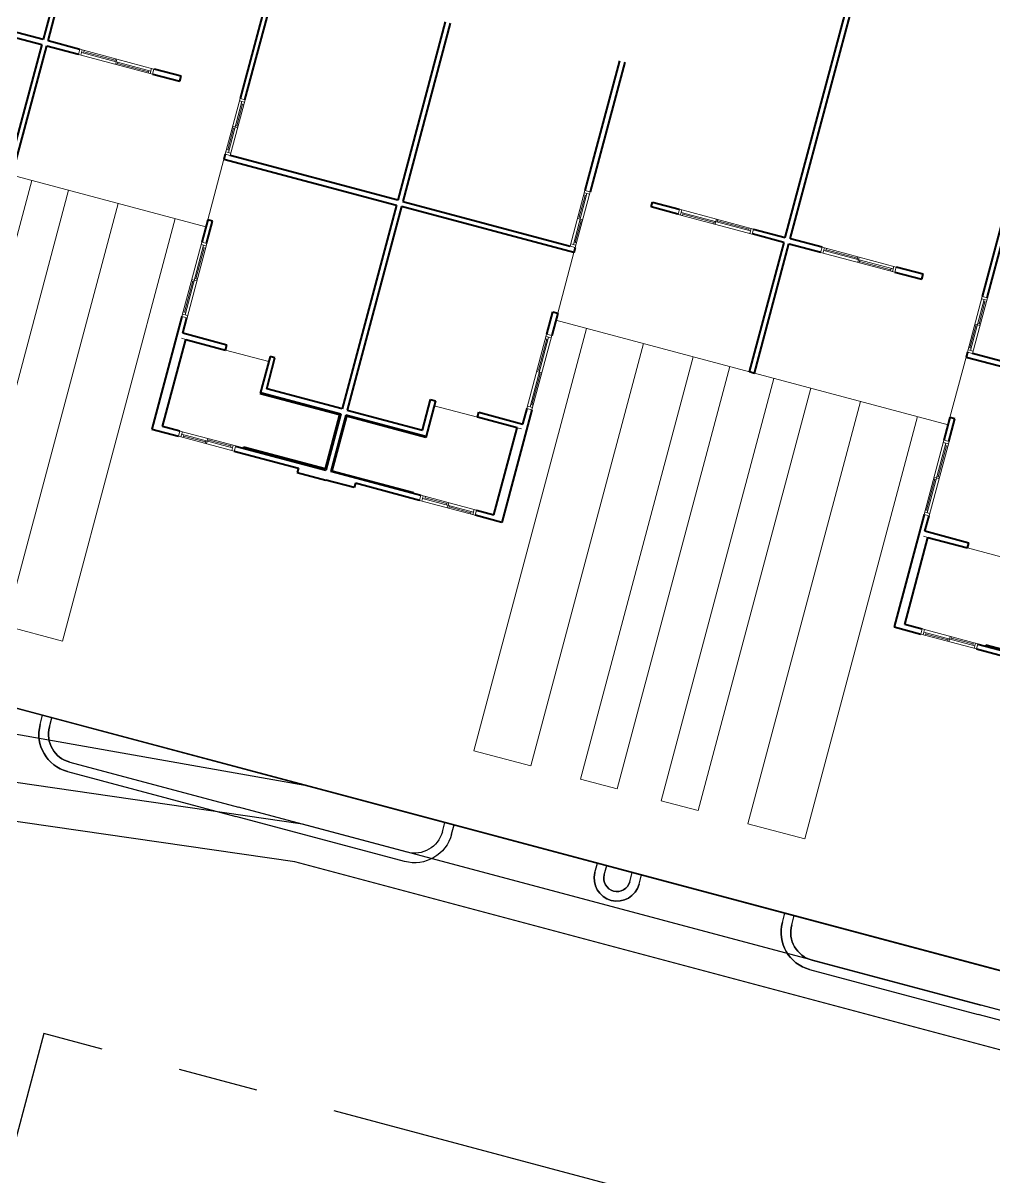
# Model space of a CAD drawing. Header units: metres. Extents: x 689715 to 690980, y 1005284 to 1006835.
# Drawn here: x 690713.6 to 690728.77, y 1005447.86 to 1005465.89 of the extents above; entities that cross this region are included whole.
import ezdxf

# ---------------------------------------------------------------- set-up
doc = ezdxf.new("R2010")
doc.units = ezdxf.units.M
doc.linetypes.add('CENTER', pattern=[2, 1.25, -0.25, 0.25, -0.25])
for name, color, linetype in [('0_HUELLA MAYA 3R', 7, 'Continuous'), ('0_Rampa Lotes', 8, 'Continuous'), ('C-CALLE-ACERA', 8, 'Continuous'), ('CALLES-CENTRO', 2, 'CENTER')]:
    doc.layers.add(name, color=color, linetype=linetype)
for name, color, linetype, lineweight in [('A-FLOR', 250, 'Continuous', 9), ('A-GLAZ', 151, 'Continuous', 9), ('A-WALL', 250, 'Continuous', 9)]:
    doc.layers.add(name, color=color, linetype=linetype, lineweight=lineweight)

# ---------------------------------------------------------------- blocks, each defined once
blk = doc.blocks.new('Window-Sliding - VENTANA DE 1_20 X 1_20-1016692-NIVEL 000')
at = {"layer": 'A-GLAZ'}
for p, q in [((0.6, 0.04), (-0.6, 0.04)), ((-0.6, 0.04), (-0.6, -0.043)), ((-0.6, 0.04), (0.6, 0.04)), ((-0.562, -0.043), (-0.562, 0.04)), ((-0.562, 0.04), (-0.562, -0.043)), ((-0.527, 0.04), (-0.527, -0.001)), ((-0.022, 0.019), (-0.527, 0.019)), ((-0.022, 0.04), (-0.022, -0.001)), ((0, -0.001), (0, 0.04)), ((0.562, 0.04), (0.562, -0.043)), ((0.6, -0.043), (0.6, 0.04)), ((-0.6, -0.043), (0.6, -0.043)), ((-0.6, -0.043), (0.6, -0.043)), ((-0.6, -0.043), (0.6, -0.043)), ((0.562, -0.001), (-0.562, -0.001)), ((0, -0.001), (0, -0.043)), ((0.023, -0.043), (0.023, -0.001)), ((0.023, -0.022), (0.527, -0.022)), ((0.527, -0.043), (0.527, -0.001))]:
    blk.add_line(p, q, dxfattribs=at)
blk = doc.blocks.new('Window-Sliding - VENTANA DE 0_90 X 0_60-1061438-NIVEL 000')
at = {"layer": 'A-GLAZ'}
for p, q in [((-0.45, -0.04), (-0.45, 0.043)), ((-0.45, 0.043), (0.45, 0.043)), ((-0.45, 0.043), (0.45, 0.043)), ((-0.45, 0.043), (0.45, 0.043)), ((-0.412, 0.043), (-0.412, -0.04)), ((-0.412, -0.04), (-0.412, 0.043)), ((0.412, 0.001), (-0.412, 0.001)), ((-0.377, -0.04), (-0.377, 0.001)), ((-0.022, -0.04), (-0.022, 0.001)), ((0, 0.001), (0, 0.043)), ((0, 0.001), (0, -0.04)), ((0.023, 0.043), (0.023, 0.001)), ((0.023, 0.022), (0.377, 0.022)), ((0.377, 0.043), (0.377, 0.001)), ((0.412, -0.04), (0.412, 0.043)), ((0.45, 0.043), (0.45, -0.04)), ((0.45, -0.04), (-0.45, -0.04)), ((-0.45, -0.04), (0.45, -0.04)), ((-0.022, -0.019), (-0.377, -0.019))]:
    blk.add_line(p, q, dxfattribs=at)
blk = doc.blocks.new('Window-Sliding - VENTANA DE 1_20 x0_90-1059263-NIVEL 000')
at = {"layer": 'A-GLAZ'}
for p, q in [((0.45, 0.04), (-0.45, 0.04)), ((-0.45, 0.04), (-0.45, -0.043)), ((-0.45, 0.04), (0.45, 0.04)), ((-0.412, -0.043), (-0.412, 0.04)), ((-0.412, 0.04), (-0.412, -0.043)), ((-0.377, 0.04), (-0.377, -0.001)), ((-0.022, 0.019), (-0.377, 0.019)), ((-0.022, 0.04), (-0.022, -0.001)), ((0, -0.001), (0, 0.04)), ((0.412, 0.04), (0.412, -0.043)), ((0.45, -0.043), (0.45, 0.04)), ((-0.45, -0.043), (0.45, -0.043)), ((-0.45, -0.043), (0.45, -0.043)), ((-0.45, -0.043), (0.45, -0.043)), ((0.412, -0.001), (-0.412, -0.001)), ((0, -0.001), (0, -0.043)), ((0.023, -0.043), (0.023, -0.001)), ((0.023, -0.022), (0.377, -0.022)), ((0.377, -0.043), (0.377, -0.001))]:
    blk.add_line(p, q, dxfattribs=at)
blk = doc.blocks.new('MEDIANERA')
at = {"layer": '0_Rampa Lotes', "color": 8}
for p, q in [((12.04, -6.914), (0.04, -6.914)), ((5.684, -7.064), (5.684, -6.914)), ((5.834, -7.064), (5.834, -6.914)), ((6.246, -7.064), (6.246, -6.914)), ((6.396, -7.064), (6.396, -6.914)), ((8.714, -7.064), (8.714, -6.914)), ((8.864, -7.064), (8.864, -6.914)), ((9.314, -7.514), (12.04, -7.514)), ((9.314, -7.664), (12.04, -7.664))]:
    blk.add_line(p, q, dxfattribs=at)
for centre, radius, end in [((6.04, -7.064), 0.356, 0), ((6.04, -7.064), 0.206, 0), ((9.314, -7.064), 0.6, 270), ((9.314, -7.064), 0.45, 270)]:
    blk.add_arc(centre, radius, 180, end, dxfattribs=at)
at = {"layer": 'A-FLOR', "color": 8}
for p, q in [((9.21, 2.211), (9.21, 1.231)), ((6.08, 1.116), (9.21, 1.116)), ((6.396, 1.116), (6.396, -5.714)), ((6.993, -5.714), (6.993, 1.116)), ((7.793, 1.116), (7.793, -5.714)), ((8.714, -5.714), (8.714, 1.116)), ((10.002, -0.665), (10.702, -0.665)), ((6.396, -5.714), (6.993, -5.714)), ((7.793, -5.714), (8.714, -5.714))]:
    blk.add_line(p, q, dxfattribs=at)
at = {"layer": 'A-WALL', "color": 8, "lineweight": 40}
for p, q in [((6.08, 3.288), (6.08, 11.707)), ((9.21, 5.29), (9.21, 3.191)), ((9.29, 3.191), (9.29, 5.29)), ((12, 5.175), (12, 2.291)), ((6.594, 3.288), (6.081, 3.288)), ((8.23, 3.288), (7.794, 3.288)), ((8.23, 3.208), (8.23, 3.288)), ((6.08, 1.116), (6.08, 3.208)), ((6.081, 3.208), (6.594, 3.208)), ((7.794, 3.208), (8.23, 3.208)), ((9.21, 2.291), (9.21, 2.211)), ((9.21, 2.211), (12, 2.211)), ((12, 2.291), (9.292, 2.291)), ((12, 2.211), (12, -1.084)), ((6.04, 1.116), (6.08, 1.116)), ((9.29, 1.231), (9.21, 1.231)), ((9.21, 1.231), (9.21, 0.866)), ((9.29, 0.866), (9.29, 1.231)), ((9.21, -0.334), (9.21, -2.154)), ((9.29, -0.585), (9.29, -0.334)), ((10.002, -0.585), (9.29, -0.585)), ((9.36, -2.074), (9.36, -0.665)), ((9.36, -0.665), (10.002, -0.665)), ((10.002, -0.665), (10.002, -0.585)), ((10.782, -0.585), (10.702, -0.585)), ((10.702, -0.585), (10.702, -1.179)), ((10.782, -1.084), (10.782, -0.585)), ((10.702, -1.164), (12, -1.164)), ((10.702, -1.179), (11.985, -1.179)), ((12, -1.084), (10.782, -1.084)), ((11.985, -1.179), (11.985, -2.059)), ((12, -1.164), (12, -2.074)), ((9.21, -2.154), (9.643, -2.154)), ((9.643, -2.074), (9.36, -2.074)), ((10.543, -2.074), (12, -2.074)), ((10.543, -2.154), (11.58, -2.154)), ((11.985, -2.059), (10.665, -2.059)), ((10.665, -2.059), (10.665, -2.074)), ((11.58, -2.154), (11.58, -2.224)), ((11.58, -2.224), (12.04, -2.224))]:
    blk.add_line(p, q, dxfattribs=at)
at = {"layer": 'A-WALL', "color": 8}
for p, q in [((6.081, 3.288), (6.08, 3.288)), ((6.081, 3.208), (6.08, 3.208)), ((9.36, -0.665), (9.29, -0.665))]:
    blk.add_line(p, q, dxfattribs=at)
at = {"layer": 'A-GLAZ', "color": 8}
for name, p in [('Window-Sliding - VENTANA DE 1_20 X 1_20-1016692-NIVEL 000', (7.193, 3.248)), ('Window-Sliding - VENTANA DE 0_90 X 0_60-1061438-NIVEL 000', (10.093, -2.114))]:
    blk.add_blockref(name, p, dxfattribs=at)
at = {"layer": 'A-GLAZ', "color": 8, "rotation": 90}
for name, p in [('Window-Sliding - VENTANA DE 1_20 x0_90-1059263-NIVEL 000', (9.25, 2.741)), ('Window-Sliding - VENTANA DE 1_20 X 1_20-1016692-NIVEL 000', (9.25, 0.266))]:
    blk.add_blockref(name, p, dxfattribs=at)
blk = doc.blocks.new('ESQUINA')
at = {"layer": '0_Rampa Lotes'}
blk.add_line((102.276, -6.914), (90.276, -6.914), dxfattribs=at)
at = {"layer": 'A-WALL', "color": 8, "lineweight": 40}
for p, q in [((96.316, 11.707), (96.316, 3.288)), ((96.316, 3.288), (96.829, 3.288)), ((96.829, 3.208), (96.316, 3.208)), ((96.316, 3.208), (96.316, 1.116))]:
    blk.add_line(p, q, dxfattribs=at)
blk = doc.blocks.new('HUELLA MAYA 3R')
at = {"layer": '0_Rampa Lotes'}
for p, q in [((25, -22), (13, -22)), ((37, -22), (25, -22)), ((28.176, -22.15), (28.176, -22)), ((28.326, -22.15), (28.326, -22)), ((30.644, -22.15), (30.644, -22)), ((30.794, -22.15), (30.794, -22)), ((31.206, -22.15), (31.206, -22)), ((31.356, -22.15), (31.356, -22)), ((33.674, -22.15), (33.674, -22)), ((33.824, -22.15), (33.824, -22)), ((49, -22), (37, -22)), ((40.176, -22.15), (40.176, -22)), ((40.326, -22.15), (40.326, -22)), ((22.274, -22.6), (25, -22.6)), ((27.726, -22.6), (25, -22.6)), ((34.274, -22.6), (37, -22.6)), ((39.726, -22.6), (37, -22.6)), ((22.274, -22.75), (25, -22.75)), ((27.726, -22.75), (25, -22.75)), ((34.274, -22.75), (37, -22.75)), ((39.726, -22.75), (37, -22.75))]:
    blk.add_line(p, q, dxfattribs=at)
for centre, radius, start, end in [((27.726, -22.15), 0.6, 270, 360), ((27.726, -22.15), 0.45, 270, 360), ((31, -22.15), 0.356, 180, 0), ((31, -22.15), 0.206, 180, 0), ((34.274, -22.15), 0.6, 180, 270), ((34.274, -22.15), 0.45, 180, 270), ((39.726, -22.15), 0.6, 270, 360), ((39.726, -22.15), 0.45, 270, 360)]:
    blk.add_arc(centre, radius, start, end, dxfattribs=at)
at = {"layer": '0_HUELLA MAYA 3R'}
for name, p in [('ESQUINA', (-53.276, -15.086)), ('MEDIANERA', (12.96, -15.086)), ('MEDIANERA', (24.96, -15.086))]:
    blk.add_blockref(name, p, dxfattribs=at)
at = {"layer": '0_HUELLA MAYA 3R', "xscale": -1}
for p in [(25.04, -15.086), (37.04, -15.086), (49.04, -15.086)]:
    blk.add_blockref('MEDIANERA', p, dxfattribs=at)

msp = doc.modelspace()

# ---------------------------------------------------------------- linework, layer by layer
at = {"layer": 'C-CALLE-ACERA', "linetype": 'Continuous', "ltscale": 5}
for p, q in [((690718.089, 1005453.96), (690561.027, 1005495.851)), ((690717.968, 1005453.371), (690708.58, 1005454.737)), ((690717.847, 1005452.783), (690708.459, 1005454.148)), ((690816.39, 1005427.121), (690717.968, 1005453.371)), ((690816.235, 1005426.541), (690717.847, 1005452.783))]:
    msp.add_line(p, q, dxfattribs=at)
at = {"layer": 'C-CALLE-ACERA', "linetype": 'Continuous', "ltscale": 5, "flags": 128}
msp.add_lwpolyline([(690816.544, 1005427.701), (690718.089, 1005453.96), (690708.846, 1005455.598), (690560.82, 1005495.078)], dxfattribs=at)
at = {"layer": 'CALLES-CENTRO', "linetype": 'CENTER', "ltscale": 5}
msp.add_line((690713.923, 1005450.104), (690692.134, 1005368.409), dxfattribs=at)
at = {"layer": 'CALLES-CENTRO', "linetype": 'CENTER', "ltscale": 5, "flags": 128}
msp.add_lwpolyline([(690830.783, 1005418.935), (690758.059, 1005438.332), (690713.923, 1005450.104)], dxfattribs=at)

# ---------------------------------------------------------------- block references
at = {"layer": '0_HUELLA MAYA 3R', "xscale": -1, "rotation": 345.0660436871627}
msp.add_blockref('HUELLA MAYA 3R', (690758.54, 1005465.94), dxfattribs=at)

doc.saveas('drawing.dxf')
